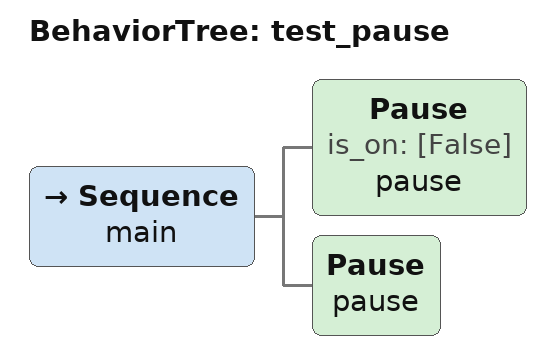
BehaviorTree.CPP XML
<root>
    <BehaviorTree ID="test_pause">
    <Sequence name="main">
        <Pause is_on="[False]" name="pause"/>
        <Pause name="pause"/>
    </Sequence>
    </BehaviorTree>
</root>
